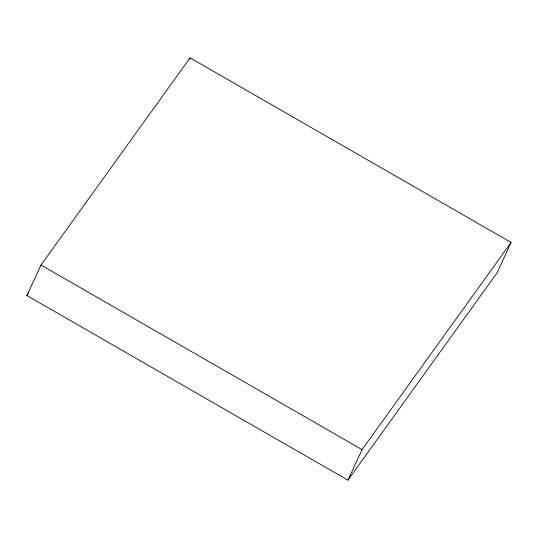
<?xml version="1.0" encoding="UTF-8"?>
<svg xmlns="http://www.w3.org/2000/svg" width="538" height="538" viewBox="0 0 538 538"><rect width="100%" height="100%" fill="white"/><g stroke="black" fill="none" stroke-linecap="round" stroke-linejoin="round"><path stroke-width="0.81" d="M26.9 295.544L41.002 265.032L190.082 57.848L511.1 242.456L496.998 272.968L347.918 480.152L26.9 295.544L28.373 293.499M189.376 59.375L190.082 57.848M347.918 480.152L362.027 449.64L511.1 242.456M41.002 265.032L362.027 449.64"/></g></svg>
